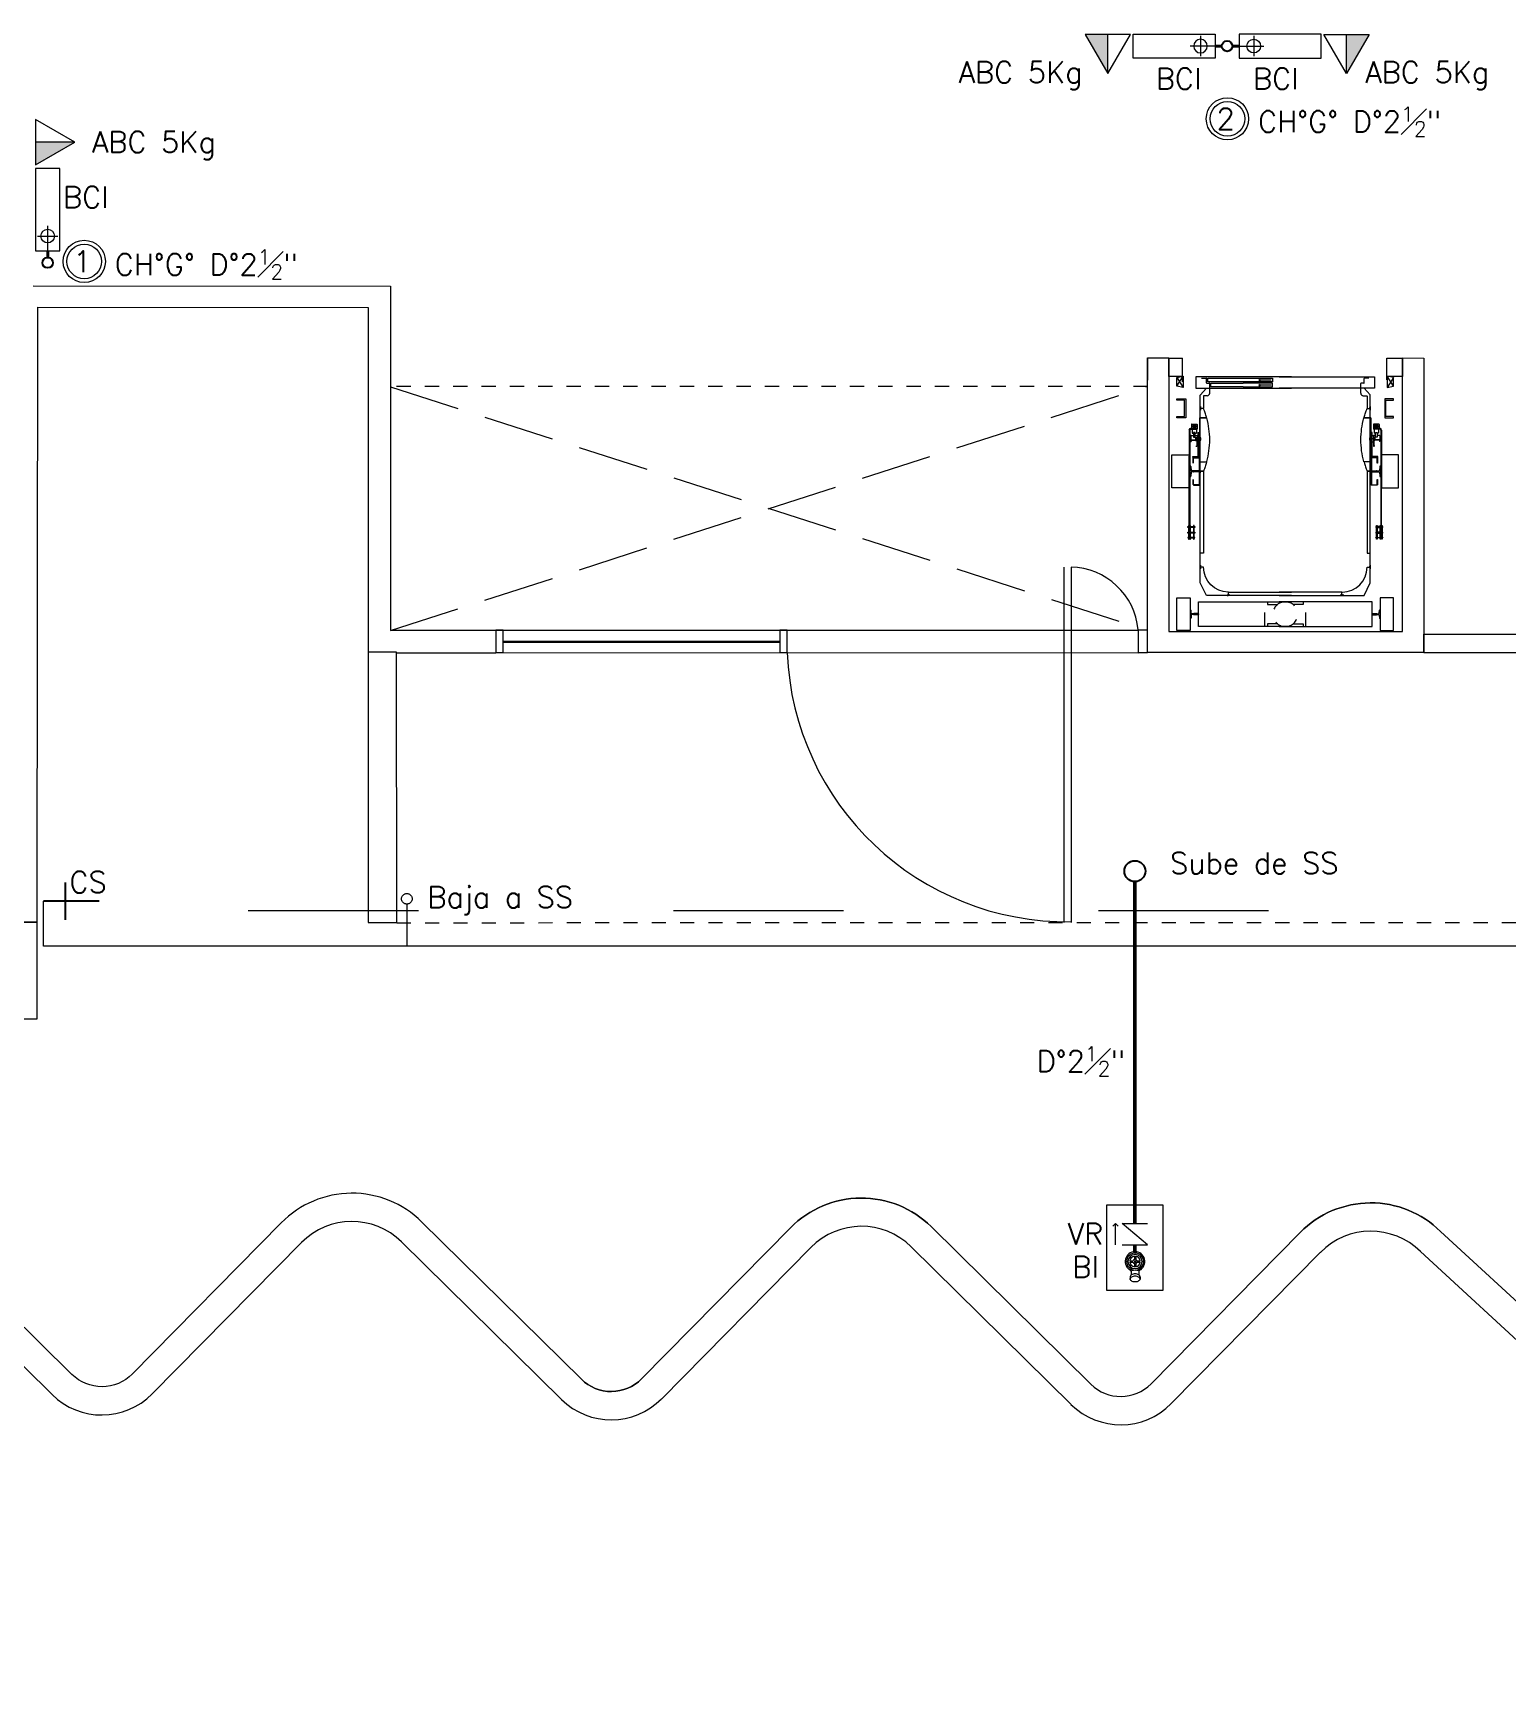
# Model space of a CAD drawing. Header units: millimetres. Extents: x 917 to 1168, y -421 to -23.
# Drawn here: x 1066.75 to 1077.15, y -366.04 to -354.37 of the extents above; entities that cross this region are included whole.
import ezdxf
from ezdxf.enums import TextEntityAlignment as Align

# ---------------------------------------------------------------- set-up
doc = ezdxf.new("R2010")
doc.units = ezdxf.units.MM
doc.header["$LTSCALE"] = 0.1
for name, pattern in [('ACAD_ISO02W100', [15, 12, -3]), ('ACAD_ISO03W100', [30, 12, -18]), ('CENTER', [2.25, 1, -0.1, 0.05, -0.1, 1]), ('CONTINUA', [0]), ('DASHED', [0.7, 0.5, -0.2]), ('HIDDEN', [0.375, 0.25, -0.125]), ('HIDDEN2', [0.1875, 0.125, -0.0625])]:
    doc.linetypes.add(name, pattern=pattern)
doc.layers.get('0').update_dxf_attribs({"lineweight": 5})
for name, color, linetype, lineweight in [('00-Agua Fria', 5, 'ACAD_ISO02W100', 20), ('00_Incendio_Bocas Incendio', 1, 'Continuous', 30), ('00_Incendio_Cañeria', 1, 'Continuous', 30), ('00_Incendio_Matafuego', 1, 'Continuous', 20), ('00_Incendio_Montantes', 1, 'Continuous', 30), ('00_Incendio_Numeracion Montantes', 1, 'Continuous', 30), ('00_Incendio_Textos', 7, 'Continuous', 13), ('A-WALL', 7, 'Continuous', 5), ('Agua Fria Directa - Texto', 7, 'Continuous', 18), ('CORDON H NUEVO', 251, 'Continuous', 5), ('Incendio - Texto', 11, 'Continuous', 18), ('S-COLS', 7, 'Continuous', 5)]:
    doc.layers.add(name, color=color, linetype=linetype, lineweight=lineweight)
doc.layers.add('00-Ventilacion', color=3, linetype='Continuous')
doc.layers.add('Textos', color=7, linetype='Continuous')
doc.styles.add('Instal Sanit', font='techb___.ttf', dxfattribs={"height": 0.15})
doc.styles.add('Romans', font='romans.shx')
doc.styles.get("Standard").update_dxf_attribs({"font": 'arial.ttf'})

# ---------------------------------------------------------------- blocks, each defined once
blk = doc.blocks.new('T8 - T1-2752867-1-TORRE-ARQ-PB')
at = {"layer": 'S-COLS', "color": 8}
for p, q in [((21.677, 57.629), (21.642, 57.484)), ((23.698, 57.137), (21.677, 57.629)), ((21.642, 57.484), (23.517, 57.027)), ((23.236, 55.242), (23.698, 57.137)), ((23.517, 57.027), (23.126, 55.424)), ((21.251, 55.881), (21.216, 55.735)), ((23.126, 55.424), (21.251, 55.881)), ((21.216, 55.735), (23.236, 55.242))]:
    blk.add_line(p, q, dxfattribs=at)
blk = doc.blocks.new('g')
blk.add_lwpolyline([(0.6, 0.2), (0.1, 0.2, -0.198945), (0, 0.3, -0.198878), (-0.1, 0.4), (-0.1, 1.2, 0.414208), (-0.3, 1.5, 0.414219), (-0.5, 1.2, -0.000005), (-0.5, -1.3, 0.000002), (-0.5, -1.3, 0.999999), (-0.1, -1.3), (-0.1, -0.4, -0.198907), (0, -0.3, -0.198919), (0.1, -0.2), (0.6, -0.2)], format="xyb")
blk = doc.blocks.new('T1-PB-2020')
at = {"color": 8, "lineweight": 5}
for p, q in [((4099.562, 1256.743), (4102.083, 1256.741)), ((4102.083, 1256.741), (4102.084, 1254.309)), ((4099.592, 1256.593), (4099.588, 1252.252)), ((4099.592, 1256.593), (4101.926, 1256.591)), ((4101.926, 1256.591), (4101.927, 1254.062)), ((4107.426, 1256.233), (4107.426, 1256.076)), ((4107.576, 1256.233), (4107.674, 1256.233)), ((4107.576, 1256.103), (4107.576, 1256.233)), ((4107.674, 1256.065), (4107.674, 1256.233)), ((4109.114, 1256.233), (4109.226, 1256.233)), ((4109.114, 1256.08), (4109.114, 1256.233)), ((4109.226, 1256.233), (4109.226, 1256.103)), ((4107.674, 1256.103), (4107.576, 1256.103)), ((4109.226, 1256.103), (4109.114, 1256.103)), ((4102.828, 1254.313), (4107.359, 1254.313)), ((4107.426, 1254.311), (4107.359, 1254.311)), ((4109.376, 1254.283), (4111.058, 1254.283)), ((4109.376, 1254.153), (4109.376, 1254.283)), ((4102.828, 1254.154), (4107.359, 1254.153)), ((4107.426, 1254.153), (4107.359, 1254.153)), ((4115.458, 1254.153), (4109.376, 1254.153)), ((4099.588, 1252.252), (4098.435, 1252.251))]:
    blk.add_line(p, q, dxfattribs=at)
at = {"color": 8, "linetype": 'HIDDEN'}
for p, q in [((4107.634, 1256.034), (4107.678, 1256.105)), ((4107.634, 1256.096), (4107.678, 1256.025)), ((4109.163, 1256.034), (4109.118, 1256.105)), ((4109.163, 1256.096), (4109.118, 1256.025))]:
    blk.add_line(p, q, dxfattribs=at)
at = {"color": 8, "linetype": 'Continuous'}
for p, q in [((4108.443, 1256.1), (4107.767, 1256.1)), ((4107.767, 1256.1), (4107.767, 1256.02)), ((4107.852, 1256.092), (4108.309, 1256.092)), ((4107.852, 1256.065), (4107.852, 1256.092)), ((4108.211, 1256.078), (4108.22, 1256.084)), ((4108.298, 1256.078), (4108.211, 1256.078)), ((4108.211, 1256.078), (4108.221, 1256.072)), ((4108.309, 1256.092), (4108.309, 1256.065)), ((4108.354, 1256.1), (4109.029, 1256.1)), ((4109.029, 1256.1), (4109.029, 1256.02)), ((4107.767, 1256.02), (4108.443, 1256.02)), ((4107.798, 1255.972), (4107.843, 1256.02)), ((4107.798, 1254.647), (4107.798, 1255.972)), ((4107.847, 1255.967), (4107.823, 1255.967)), ((4107.843, 1256.02), (4108.443, 1256.02)), ((4108.309, 1256.065), (4107.852, 1256.065)), ((4107.872, 1256.029), (4107.872, 1256.056)), ((4107.872, 1256.056), (4108.101, 1256.056)), ((4108.101, 1256.029), (4107.872, 1256.029)), ((4108.309, 1256.056), (4108.101, 1256.056)), ((4108.101, 1256.029), (4108.309, 1256.029)), ((4108.211, 1256.042), (4108.22, 1256.048)), ((4108.298, 1256.042), (4108.211, 1256.042)), ((4108.211, 1256.042), (4108.221, 1256.035)), ((4108.309, 1256.029), (4108.309, 1256.056)), ((4109.029, 1256.02), (4108.354, 1256.02)), ((4108.954, 1256.02), (4108.354, 1256.02)), ((4108.949, 1255.967), (4108.973, 1255.967)), ((4108.998, 1255.973), (4108.954, 1256.02)), ((4108.998, 1254.647), (4108.998, 1255.973)), ((4107.719, 1255.725), (4107.719, 1255.354)), ((4107.724, 1255.725), (4107.724, 1255.354)), ((4107.73, 1255.737), (4107.776, 1255.737)), ((4107.73, 1255.731), (4107.776, 1255.731)), ((4107.736, 1255.765), (4107.736, 1255.739)), ((4107.736, 1255.752), (4107.737, 1255.752)), ((4107.737, 1255.765), (4107.737, 1255.739)), ((4107.737, 1255.739), (4107.739, 1255.738)), ((4107.739, 1255.767), (4107.773, 1255.767)), ((4107.739, 1255.766), (4107.773, 1255.766)), ((4107.739, 1255.738), (4107.773, 1255.738)), ((4107.739, 1255.738), (4107.773, 1255.738)), ((4107.74, 1255.731), (4107.74, 1255.702)), ((4107.746, 1255.756), (4107.75, 1255.756)), ((4107.746, 1255.756), (4107.746, 1255.748)), ((4107.746, 1255.748), (4107.75, 1255.748)), ((4107.75, 1255.758), (4107.75, 1255.756)), ((4107.75, 1255.758), (4107.762, 1255.758)), ((4107.75, 1255.748), (4107.75, 1255.746)), ((4107.75, 1255.746), (4107.762, 1255.746)), ((4107.762, 1255.758), (4107.762, 1255.756)), ((4107.762, 1255.756), (4107.766, 1255.756)), ((4107.762, 1255.748), (4107.762, 1255.746)), ((4107.762, 1255.748), (4107.766, 1255.748)), ((4107.766, 1255.756), (4107.766, 1255.748)), ((4107.772, 1255.731), (4107.772, 1255.702)), ((4107.775, 1255.739), (4107.773, 1255.738)), ((4107.775, 1255.765), (4107.775, 1255.739)), ((4107.775, 1255.752), (4107.776, 1255.752)), ((4107.776, 1255.765), (4107.776, 1255.739)), ((4107.776, 1255.737), (4107.776, 1255.731)), ((4109.021, 1255.765), (4109.021, 1255.739)), ((4109.022, 1255.752), (4109.021, 1255.752)), ((4109.067, 1255.737), (4109.021, 1255.737)), ((4109.021, 1255.737), (4109.021, 1255.731)), ((4109.067, 1255.731), (4109.021, 1255.731)), ((4109.022, 1255.765), (4109.022, 1255.739)), ((4109.022, 1255.739), (4109.023, 1255.738)), ((4109.058, 1255.767), (4109.023, 1255.767)), ((4109.058, 1255.766), (4109.023, 1255.766)), ((4109.058, 1255.738), (4109.023, 1255.738)), ((4109.058, 1255.738), (4109.023, 1255.738)), ((4109.025, 1255.731), (4109.025, 1255.702)), ((4109.03, 1255.756), (4109.03, 1255.748)), ((4109.034, 1255.756), (4109.03, 1255.756)), ((4109.034, 1255.748), (4109.03, 1255.748)), ((4109.034, 1255.758), (4109.034, 1255.756)), ((4109.047, 1255.758), (4109.034, 1255.758)), ((4109.034, 1255.748), (4109.034, 1255.746)), ((4109.047, 1255.746), (4109.034, 1255.746)), ((4109.047, 1255.758), (4109.047, 1255.756)), ((4109.051, 1255.756), (4109.047, 1255.756)), ((4109.047, 1255.748), (4109.047, 1255.746)), ((4109.051, 1255.748), (4109.047, 1255.748)), ((4109.051, 1255.756), (4109.051, 1255.748)), ((4109.056, 1255.731), (4109.056, 1255.702)), ((4109.059, 1255.739), (4109.058, 1255.738)), ((4109.059, 1255.765), (4109.059, 1255.739)), ((4109.06, 1255.752), (4109.059, 1255.752)), ((4109.06, 1255.765), (4109.06, 1255.739)), ((4109.072, 1255.725), (4109.072, 1255.354)), ((4109.078, 1255.725), (4109.078, 1255.354)), ((4107.731, 1255.684), (4107.731, 1255.645)), ((4107.731, 1255.645), (4107.733, 1255.645)), ((4107.733, 1255.653), (4107.733, 1255.645)), ((4107.734, 1255.687), (4107.75, 1255.687)), ((4107.734, 1255.656), (4107.773, 1255.656)), ((4107.734, 1255.654), (4107.773, 1255.654)), ((4107.74, 1255.702), (4107.75, 1255.702)), ((4107.75, 1255.708), (4107.75, 1255.675)), ((4107.762, 1255.708), (4107.75, 1255.708)), ((4107.75, 1255.675), (4107.762, 1255.675)), ((4107.762, 1255.675), (4107.762, 1255.708)), ((4107.762, 1255.702), (4107.772, 1255.702)), ((4107.762, 1255.687), (4107.773, 1255.687)), ((4107.765, 1255.654), (4107.765, 1255.652)), ((4107.765, 1255.652), (4107.772, 1255.652)), ((4107.766, 1255.612), (4107.773, 1255.612)), ((4107.766, 1255.612), (4107.766, 1255.611)), ((4107.766, 1255.611), (4107.773, 1255.611)), ((4107.772, 1255.654), (4107.772, 1255.651)), ((4107.772, 1255.651), (4107.774, 1255.651)), ((4107.774, 1255.653), (4107.774, 1255.614)), ((4107.776, 1255.684), (4107.776, 1255.614)), ((4107.776, 1255.684), (4107.784, 1255.684)), ((4107.776, 1255.639), (4107.784, 1255.639)), ((4107.784, 1255.543), (4107.784, 1255.708)), ((4107.784, 1255.708), (4107.79, 1255.708)), ((4107.79, 1255.708), (4107.79, 1255.542)), ((4107.79, 1255.671), (4107.792, 1255.671)), ((4107.79, 1255.652), (4107.792, 1255.652)), ((4107.792, 1255.652), (4107.792, 1255.671)), ((4107.793, 1255.672), (4107.801, 1255.672)), ((4107.793, 1255.667), (4107.8, 1255.667)), ((4107.793, 1255.656), (4107.801, 1255.656)), ((4107.793, 1255.652), (4107.801, 1255.652)), ((4107.801, 1255.654), (4107.801, 1255.67)), ((4108.995, 1255.654), (4108.995, 1255.67)), ((4109.004, 1255.672), (4108.996, 1255.672)), ((4109.003, 1255.667), (4108.996, 1255.667)), ((4109.004, 1255.656), (4108.996, 1255.656)), ((4109.004, 1255.652), (4108.996, 1255.652)), ((4109.006, 1255.671), (4109.004, 1255.671)), ((4109.004, 1255.652), (4109.004, 1255.671)), ((4109.006, 1255.652), (4109.004, 1255.652)), ((4109.012, 1255.708), (4109.006, 1255.708)), ((4109.006, 1255.708), (4109.006, 1255.542)), ((4109.012, 1255.543), (4109.012, 1255.708)), ((4109.021, 1255.684), (4109.012, 1255.684)), ((4109.021, 1255.639), (4109.012, 1255.639)), ((4109.021, 1255.684), (4109.021, 1255.614)), ((4109.022, 1255.653), (4109.022, 1255.614)), ((4109.024, 1255.651), (4109.022, 1255.651)), ((4109.035, 1255.687), (4109.023, 1255.687)), ((4109.063, 1255.656), (4109.023, 1255.656)), ((4109.063, 1255.654), (4109.023, 1255.654)), ((4109.03, 1255.612), (4109.023, 1255.612)), ((4109.03, 1255.611), (4109.023, 1255.611)), ((4109.024, 1255.654), (4109.024, 1255.651)), ((4109.031, 1255.652), (4109.024, 1255.652)), ((4109.035, 1255.702), (4109.025, 1255.702)), ((4109.03, 1255.612), (4109.03, 1255.611)), ((4109.031, 1255.654), (4109.031, 1255.652)), ((4109.035, 1255.675), (4109.035, 1255.708)), ((4109.035, 1255.708), (4109.046, 1255.708)), ((4109.046, 1255.675), (4109.035, 1255.675)), ((4109.046, 1255.708), (4109.046, 1255.675)), ((4109.056, 1255.702), (4109.046, 1255.702)), ((4109.063, 1255.687), (4109.046, 1255.687)), ((4109.064, 1255.653), (4109.064, 1255.645)), ((4109.065, 1255.645), (4109.064, 1255.645)), ((4109.065, 1255.684), (4109.065, 1255.645)), ((4107.598, 1255.549), (4107.719, 1255.549)), ((4107.598, 1255.318), (4107.598, 1255.549)), ((4107.719, 1255.549), (4107.719, 1255.318)), ((4107.746, 1255.537), (4107.779, 1255.537)), ((4107.746, 1255.532), (4107.746, 1255.537)), ((4107.779, 1255.532), (4107.746, 1255.532)), ((4109.017, 1255.532), (4109.051, 1255.532)), ((4109.051, 1255.537), (4109.018, 1255.537)), ((4109.051, 1255.532), (4109.051, 1255.537)), ((4109.198, 1255.549), (4109.078, 1255.549)), ((4109.078, 1255.549), (4109.078, 1255.318)), ((4109.198, 1255.318), (4109.198, 1255.549)), ((4107.798, 1255.434), (4107.821, 1255.434)), ((4107.821, 1255.434), (4107.821, 1254.856)), ((4108.998, 1255.434), (4108.976, 1255.434)), ((4108.976, 1255.434), (4108.976, 1254.856)), ((4107.719, 1255.318), (4107.598, 1255.318)), ((4107.719, 1255.354), (4107.724, 1255.354)), ((4109.078, 1255.354), (4109.072, 1255.354)), ((4109.078, 1255.318), (4109.198, 1255.318)), ((4107.821, 1254.856), (4107.798, 1254.856)), ((4108.976, 1254.856), (4108.998, 1254.856)), ((4107.843, 1254.558), (4107.798, 1254.647)), ((4108.443, 1254.558), (4107.843, 1254.558)), ((4107.998, 1254.558), (4107.998, 1254.58)), ((4107.998, 1254.58), (4108.443, 1254.58)), ((4108.798, 1254.58), (4108.354, 1254.58)), ((4108.354, 1254.558), (4108.954, 1254.558)), ((4108.798, 1254.558), (4108.798, 1254.58)), ((4108.954, 1254.558), (4108.998, 1254.647)), ((4107.634, 1254.309), (4107.634, 1254.54)), ((4107.634, 1254.54), (4107.727, 1254.54)), ((4107.727, 1254.54), (4107.727, 1254.309)), ((4107.785, 1254.337), (4107.785, 1254.513)), ((4107.785, 1254.513), (4108.443, 1254.512)), ((4109.012, 1254.513), (4108.354, 1254.512)), ((4109.012, 1254.337), (4109.012, 1254.513)), ((4109.163, 1254.54), (4109.069, 1254.54)), ((4109.069, 1254.54), (4109.069, 1254.309)), ((4109.163, 1254.309), (4109.163, 1254.54)), ((4108.443, 1254.337), (4107.785, 1254.337)), ((4108.354, 1254.337), (4109.012, 1254.337)), ((4107.727, 1254.309), (4107.634, 1254.309)), ((4109.069, 1254.309), (4109.163, 1254.309))]:
    blk.add_line(p, q, dxfattribs=at)
at = {"color": 8}
for p, q in [((4107.807, 1256.092), (4107.84, 1256.092)), ((4107.843, 1256.057), (4107.843, 1256.089)), ((4108.954, 1256.057), (4108.954, 1256.089)), ((4108.989, 1256.092), (4108.957, 1256.092)), ((4107.844, 1256.056), (4107.862, 1256.056)), ((4107.865, 1255.985), (4107.865, 1256.053)), ((4108.932, 1255.985), (4108.932, 1256.053)), ((4108.953, 1256.056), (4108.934, 1256.056)), ((4107.634, 1255.945), (4107.696, 1255.945)), ((4107.634, 1255.936), (4107.634, 1255.945)), ((4107.687, 1255.936), (4107.634, 1255.936)), ((4107.687, 1255.82), (4107.687, 1255.936)), ((4107.696, 1255.945), (4107.696, 1255.812)), ((4109.163, 1255.945), (4109.101, 1255.945)), ((4109.101, 1255.945), (4109.101, 1255.812)), ((4109.109, 1255.82), (4109.109, 1255.936)), ((4109.109, 1255.936), (4109.163, 1255.936)), ((4109.163, 1255.936), (4109.163, 1255.945)), ((4107.634, 1255.812), (4107.634, 1255.82)), ((4107.634, 1255.82), (4107.687, 1255.82)), ((4107.696, 1255.812), (4107.634, 1255.812)), ((4109.101, 1255.812), (4109.163, 1255.812)), ((4109.163, 1255.82), (4109.109, 1255.82)), ((4109.163, 1255.812), (4109.163, 1255.82)), ((4107.724, 1255.397), (4107.724, 1255.47)), ((4107.724, 1255.47), (4107.729, 1255.47)), ((4107.724, 1255.397), (4107.729, 1255.397)), ((4107.732, 1255.468), (4107.734, 1255.44)), ((4107.734, 1255.428), (4107.732, 1255.4)), ((4107.751, 1255.437), (4107.737, 1255.437)), ((4107.751, 1255.43), (4107.737, 1255.43)), ((4107.751, 1255.437), (4107.754, 1255.438)), ((4107.751, 1255.437), (4107.754, 1255.438)), ((4107.751, 1255.43), (4107.754, 1255.43)), ((4107.751, 1255.43), (4107.754, 1255.43)), ((4107.784, 1255.438), (4107.754, 1255.438)), ((4107.784, 1255.43), (4107.754, 1255.43)), ((4107.785, 1255.437), (4107.784, 1255.438)), ((4107.785, 1255.431), (4107.784, 1255.43)), ((4107.785, 1255.437), (4107.785, 1255.431)), ((4109.012, 1255.437), (4109.013, 1255.438)), ((4109.012, 1255.437), (4109.012, 1255.431)), ((4109.012, 1255.431), (4109.013, 1255.43)), ((4109.013, 1255.438), (4109.043, 1255.438)), ((4109.013, 1255.43), (4109.043, 1255.43)), ((4109.045, 1255.437), (4109.043, 1255.438)), ((4109.045, 1255.437), (4109.043, 1255.438)), ((4109.045, 1255.43), (4109.043, 1255.43)), ((4109.045, 1255.43), (4109.043, 1255.43)), ((4109.045, 1255.437), (4109.06, 1255.437)), ((4109.045, 1255.43), (4109.06, 1255.43)), ((4109.065, 1255.468), (4109.062, 1255.44)), ((4109.062, 1255.428), (4109.065, 1255.4)), ((4109.072, 1255.47), (4109.068, 1255.47)), ((4109.072, 1255.397), (4109.068, 1255.397)), ((4109.072, 1255.397), (4109.072, 1255.47)), ((4106.836, 1254.758), (4106.836, 1252.248)), ((4106.886, 1254.758), (4106.886, 1252.248)), ((4107.727, 1254.456), (4107.727, 1254.394)), ((4107.73, 1254.456), (4107.727, 1254.456)), ((4107.735, 1254.431), (4107.733, 1254.453)), ((4109.061, 1254.431), (4109.064, 1254.453)), ((4109.067, 1254.456), (4109.069, 1254.456)), ((4109.069, 1254.456), (4109.069, 1254.394)), ((4107.73, 1254.394), (4107.727, 1254.394)), ((4107.735, 1254.419), (4107.733, 1254.396)), ((4107.751, 1254.428), (4107.738, 1254.428)), ((4107.751, 1254.422), (4107.738, 1254.422)), ((4107.751, 1254.428), (4107.754, 1254.429)), ((4107.751, 1254.422), (4107.754, 1254.421)), ((4107.784, 1254.429), (4107.754, 1254.429)), ((4107.784, 1254.421), (4107.754, 1254.421)), ((4107.785, 1254.428), (4107.784, 1254.429)), ((4107.785, 1254.422), (4107.784, 1254.421)), ((4107.785, 1254.428), (4107.785, 1254.422)), ((4109.012, 1254.428), (4109.013, 1254.429)), ((4109.012, 1254.428), (4109.012, 1254.422)), ((4109.012, 1254.422), (4109.013, 1254.421)), ((4109.013, 1254.429), (4109.043, 1254.429)), ((4109.013, 1254.421), (4109.043, 1254.421)), ((4109.045, 1254.428), (4109.043, 1254.429)), ((4109.045, 1254.422), (4109.043, 1254.421)), ((4109.045, 1254.428), (4109.059, 1254.428)), ((4109.045, 1254.422), (4109.059, 1254.422)), ((4109.061, 1254.419), (4109.064, 1254.396)), ((4109.067, 1254.394), (4109.069, 1254.394)), ((4102.828, 1254.309), (4102.828, 1254.152)), ((4107.359, 1254.311), (4107.359, 1254.153))]:
    blk.add_line(p, q, dxfattribs=at)
at = {"color": 8, "linetype": 'CENTER'}
for p, q in [((4107.739, 1255.752), (4107.773, 1255.752)), ((4109.058, 1255.752), (4109.023, 1255.752)), ((4107.763, 1255.662), (4107.805, 1255.662)), ((4109.033, 1255.662), (4108.992, 1255.662))]:
    blk.add_line(p, q, dxfattribs=at)
at = {"color": 8, "linetype": 'DASHED'}
for p, q in [((4107.765, 1255.672), (4107.772, 1255.672)), ((4107.765, 1255.672), (4107.765, 1255.656)), ((4107.765, 1255.667), (4107.772, 1255.667)), ((4107.765, 1255.656), (4107.772, 1255.656)), ((4107.772, 1255.672), (4107.772, 1255.656)), ((4107.772, 1255.672), (4107.776, 1255.672)), ((4107.774, 1255.653), (4107.774, 1255.653)), ((4109.024, 1255.672), (4109.021, 1255.672)), ((4109.022, 1255.653), (4109.022, 1255.653)), ((4109.031, 1255.672), (4109.024, 1255.672)), ((4109.024, 1255.672), (4109.024, 1255.656)), ((4109.031, 1255.667), (4109.024, 1255.667)), ((4109.031, 1255.656), (4109.024, 1255.656)), ((4109.031, 1255.672), (4109.031, 1255.656)), ((4102.127, 1252.247), (4114.337, 1252.251))]:
    blk.add_line(p, q, dxfattribs=at)
at = {"color": 8, "linetype": 'HIDDEN2', "ltscale": 0.5}
for p, q in [((4108.253, 1254.338), (4108.253, 1254.512)), ((4108.253, 1254.512), (4108.272, 1254.512)), ((4108.272, 1254.512), (4108.272, 1254.493)), ((4108.272, 1254.493), (4108.345, 1254.493)), ((4108.525, 1254.493), (4108.452, 1254.493)), ((4108.544, 1254.512), (4108.525, 1254.512)), ((4108.525, 1254.512), (4108.525, 1254.493)), ((4108.544, 1254.338), (4108.544, 1254.512)), ((4108.272, 1254.338), (4108.253, 1254.338)), ((4108.345, 1254.357), (4108.272, 1254.357)), ((4108.272, 1254.357), (4108.272, 1254.338)), ((4108.452, 1254.357), (4108.525, 1254.357)), ((4108.525, 1254.357), (4108.525, 1254.338)), ((4108.525, 1254.338), (4108.544, 1254.338))]:
    blk.add_line(p, q, dxfattribs=at)
at = {"color": 8}
for points in [[(4107.678, 1256.105), (4107.678, 1256.025), (4107.634, 1256.034), (4107.634, 1256.096)], [(4109.118, 1256.105), (4109.118, 1256.025), (4109.163, 1256.034), (4109.163, 1256.096)], [(4107.755, 1255.052), (4107.751, 1255.052), (4107.751, 1254.954), (4107.755, 1254.954)], [(4109.041, 1255.052), (4109.046, 1255.052), (4109.046, 1254.954), (4109.041, 1254.954)], [(4102.828, 1254.154), (4102.878, 1254.154), (4102.878, 1254.313), (4102.828, 1254.313)], [(4102.878, 1254.234), (4104.832, 1254.234), (4104.832, 1254.224), (4102.878, 1254.224)], [(4104.832, 1254.154), (4104.882, 1254.154), (4104.882, 1254.313), (4104.832, 1254.313)], [(4099.588, 1251.565), (4099.438, 1251.565), (4099.438, 1252.252), (4099.588, 1252.252)]]:
    blk.add_lwpolyline(points, close=True, dxfattribs=at)
at = {"color": 8, "linetype": 'DASHED'}
blk.add_lwpolyline([(4107.426, 1256.033), (4102.083, 1256.031)], dxfattribs=at)
at = {"color": 8, "linetype": 'DASHED', "ltscale": 10}
for points in [[(4102.083, 1256.031), (4107.426, 1254.311)], [(4102.084, 1254.309), (4107.426, 1256.033)]]:
    blk.add_lwpolyline(points, dxfattribs=at)
at = {"color": 8}
for points in [[(4107.823, 1255.967, 0.382405), (4107.821, 1255.965), (4107.821, 1255.881, -0.382405), (4107.818, 1255.878), (4107.801, 1255.878, -0.414213), (4107.798, 1255.881), (4107.798, 1255.889)], [(4108.973, 1255.967, -0.382405), (4108.976, 1255.965), (4108.976, 1255.881, 0.382405), (4108.979, 1255.878), (4108.996, 1255.878, 0.414213), (4108.998, 1255.881), (4108.998, 1255.889)], [(4107.794, 1255.812), (4107.84, 1255.812, 0.498137), (4107.842, 1255.815, 0.014075), (4107.833, 1255.846, 0.014078), (4107.821, 1255.877, 0.303961), (4107.818, 1255.878), (4107.801, 1255.878, 0.414205), (4107.798, 1255.876), (4107.798, 1255.868)], [(4107.801, 1255.878, 0.414213), (4107.798, 1255.876), (4107.798, 1255.868)], [(4109.003, 1255.812), (4108.957, 1255.812, -0.498137), (4108.954, 1255.815, -0.014075), (4108.964, 1255.846, -0.014078), (4108.976, 1255.877, -0.303961), (4108.978, 1255.878), (4108.996, 1255.878, -0.414205), (4108.998, 1255.876), (4108.998, 1255.868)], [(4108.996, 1255.878, -0.414213), (4108.998, 1255.876), (4108.998, 1255.868)], [(4107.816, 1255.812), (4107.797, 1255.812, 0.415832), (4107.794, 1255.809), (4107.794, 1255.503, 0.414217), (4107.797, 1255.5), (4107.816, 1255.5)], [(4107.818, 1255.5), (4107.841, 1255.5, 0.337311), (4107.844, 1255.502, 0.067471), (4107.865, 1255.656, 0.067485), (4107.844, 1255.81, 0.337302), (4107.841, 1255.812), (4107.818, 1255.812)], [(4108.979, 1255.5), (4108.955, 1255.5, -0.337311), (4108.953, 1255.502, -0.067471), (4108.932, 1255.656, -0.067485), (4108.953, 1255.81, -0.337302), (4108.955, 1255.812), (4108.979, 1255.812)], [(4108.981, 1255.812), (4109, 1255.812, -0.415832), (4109.003, 1255.809), (4109.003, 1255.503, -0.414217), (4109, 1255.5), (4108.981, 1255.5)], [(4107.749, 1255.376), (4107.747, 1255.376), (4107.747, 1255.341, 0.414213), (4107.752, 1255.336), (4107.788, 1255.336, 0.414214), (4107.793, 1255.341), (4107.793, 1255.526, 0.414214), (4107.788, 1255.532), (4107.752, 1255.532, 0.414214), (4107.747, 1255.526), (4107.747, 1255.492), (4107.749, 1255.492), (4107.749, 1255.526, -0.41421), (4107.752, 1255.529), (4107.788, 1255.529, -0.414217), (4107.79, 1255.526), (4107.79, 1255.341, -0.414213), (4107.788, 1255.339), (4107.752, 1255.339, -0.414218), (4107.749, 1255.341), (4107.749, 1255.376)], [(4107.794, 1255.5), (4107.84, 1255.5, -0.498137), (4107.842, 1255.497, -0.014075), (4107.833, 1255.466, -0.014078), (4107.821, 1255.435, -0.303961), (4107.818, 1255.434), (4107.801, 1255.434, -0.414205), (4107.798, 1255.436), (4107.798, 1255.444)], [(4109.003, 1255.5), (4108.957, 1255.5, 0.498137), (4108.954, 1255.497, 0.014075), (4108.964, 1255.466, 0.014078), (4108.976, 1255.435, 0.303961), (4108.978, 1255.434), (4108.996, 1255.434, 0.414205), (4108.998, 1255.436), (4108.998, 1255.444)], [(4109.047, 1255.376), (4109.05, 1255.376), (4109.05, 1255.341, -0.414213), (4109.045, 1255.336), (4109.009, 1255.336, -0.414214), (4109.004, 1255.341), (4109.004, 1255.526, -0.414214), (4109.009, 1255.532), (4109.045, 1255.532, -0.414214), (4109.05, 1255.526), (4109.05, 1255.492), (4109.047, 1255.492), (4109.047, 1255.526, 0.41421), (4109.045, 1255.529), (4109.009, 1255.529, 0.414217), (4109.006, 1255.526), (4109.006, 1255.341, 0.414213), (4109.009, 1255.339), (4109.045, 1255.339, 0.414218), (4109.047, 1255.341), (4109.047, 1255.376)], [(4107.801, 1255.434, 0.414205), (4107.798, 1255.431), (4107.798, 1255.423)], [(4108.996, 1255.434, -0.414205), (4108.998, 1255.431), (4108.998, 1255.423)], [(4107.801, 1254.758), (4107.801, 1254.758, -0.414213), (4107.798, 1254.761), (4107.798, 1254.769)], [(4107.988, 1254.558), (4107.996, 1254.558, 0.414214), (4107.998, 1254.561), (4107.998, 1254.578, 0.417709), (4107.996, 1254.58, -0.405583), (4107.821, 1254.756, 0.40989), (4107.818, 1254.758), (4107.801, 1254.758, 0.414213), (4107.798, 1254.756), (4107.798, 1254.748)], [(4108.809, 1254.558), (4108.801, 1254.558, -0.414214), (4108.798, 1254.561), (4108.798, 1254.578, -0.417709), (4108.801, 1254.58, 0.405583), (4108.976, 1254.756, -0.40989), (4108.979, 1254.758), (4108.996, 1254.758, -0.414213), (4108.998, 1254.756), (4108.998, 1254.748)], [(4108.996, 1254.758), (4108.996, 1254.758, 0.414213), (4108.998, 1254.761), (4108.998, 1254.769)], [(4108.009, 1254.558), (4108.001, 1254.558, -0.414214), (4107.998, 1254.561)], [(4108.788, 1254.558), (4108.796, 1254.558, 0.414214), (4108.798, 1254.561)]]:
    blk.add_lwpolyline(points, format="xyb", dxfattribs=at)
for points in [[(4107.72, 1255.052), (4107.715, 1255.052), (4107.715, 1254.954), (4107.72, 1254.954), (4107.72, 1255.54), (4107.724, 1255.54), (4107.724, 1254.954), (4107.729, 1254.954), (4107.729, 1255.052), (4107.724, 1255.052)], [(4109.077, 1255.052), (4109.081, 1255.052), (4109.081, 1254.954), (4109.077, 1254.954), (4109.077, 1255.54), (4109.072, 1255.54), (4109.072, 1254.954), (4109.068, 1254.954), (4109.068, 1255.052), (4109.072, 1255.052)], [(4107.715, 1255.038), (4107.711, 1255.038), (4107.711, 1255.043), (4107.715, 1255.043)], [(4107.72, 1255.043), (4107.724, 1255.043)], [(4107.724, 1255.038), (4107.72, 1255.038)], [(4107.729, 1255.043), (4107.751, 1255.043)], [(4107.751, 1255.038), (4107.729, 1255.038)], [(4107.755, 1255.043), (4107.76, 1255.043), (4107.76, 1255.038)], [(4107.76, 1255.038), (4107.755, 1255.038)], [(4109.041, 1255.043), (4109.037, 1255.043), (4109.037, 1255.038)], [(4109.037, 1255.038), (4109.041, 1255.038)], [(4109.068, 1255.043), (4109.046, 1255.043)], [(4109.046, 1255.038), (4109.068, 1255.038)], [(4109.077, 1255.043), (4109.072, 1255.043)], [(4109.072, 1255.038), (4109.077, 1255.038)], [(4109.081, 1255.038), (4109.086, 1255.038), (4109.086, 1255.043), (4109.081, 1255.043)], [(4107.715, 1254.998), (4107.711, 1254.998), (4107.711, 1255.003), (4107.715, 1255.003)], [(4107.715, 1254.967), (4107.711, 1254.967), (4107.711, 1254.963), (4107.715, 1254.963)], [(4107.72, 1255.003), (4107.724, 1255.003)], [(4107.724, 1254.998), (4107.72, 1254.998)], [(4107.724, 1254.967), (4107.72, 1254.967)], [(4107.72, 1254.963), (4107.724, 1254.963)], [(4107.729, 1255.003), (4107.751, 1255.003)], [(4107.751, 1254.998), (4107.729, 1254.998)], [(4107.751, 1254.967), (4107.729, 1254.967)], [(4107.729, 1254.963), (4107.751, 1254.963)], [(4107.755, 1255.003), (4107.76, 1255.003), (4107.76, 1254.998)], [(4107.76, 1254.998), (4107.755, 1254.998)], [(4107.755, 1254.963), (4107.76, 1254.963), (4107.76, 1254.967)], [(4107.76, 1254.967), (4107.755, 1254.967)], [(4109.041, 1255.003), (4109.037, 1255.003), (4109.037, 1254.998)], [(4109.037, 1254.998), (4109.041, 1254.998)], [(4109.041, 1254.963), (4109.037, 1254.963), (4109.037, 1254.967)], [(4109.037, 1254.967), (4109.041, 1254.967)], [(4109.068, 1255.003), (4109.046, 1255.003)], [(4109.046, 1254.998), (4109.068, 1254.998)], [(4109.046, 1254.967), (4109.068, 1254.967)], [(4109.068, 1254.963), (4109.046, 1254.963)], [(4109.077, 1255.003), (4109.072, 1255.003)], [(4109.072, 1254.998), (4109.077, 1254.998)], [(4109.072, 1254.967), (4109.077, 1254.967)], [(4109.077, 1254.963), (4109.072, 1254.963)], [(4109.081, 1254.998), (4109.086, 1254.998), (4109.086, 1255.003), (4109.081, 1255.003)], [(4109.081, 1254.967), (4109.086, 1254.967), (4109.086, 1254.963), (4109.081, 1254.963)], [(4102.828, 1254.309), (4102.084, 1254.309)], [(4101.927, 1254.062), (4101.927, 1252.248), (4102.127, 1252.248), (4102.126, 1254.158), (4101.927, 1254.158)], [(4102.126, 1254.152), (4102.828, 1254.152)]]:
    blk.add_lwpolyline(points, dxfattribs=at)
for centre, radius, start, end in [((4107.84, 1256.089), 0.00267, 360, 90), ((4108.957, 1256.089), 0.00267, 90, 180), ((4107.844, 1256.057), 0.00133, 180, 270), ((4107.847, 1255.985), 0.0178, 270, 0), ((4107.847, 1255.985), 0.0178, 270, 0), ((4107.862, 1256.053), 0.00267, 360, 90), ((4108.934, 1256.053), 0.00267, 90, 180), ((4108.949, 1255.985), 0.0178, 180, 270), ((4108.949, 1255.985), 0.0178, 180, 270), ((4108.953, 1256.057), 0.00133, 270, 0), ((4107.729, 1255.468), 0.00282, 4.9483, 89.9945), ((4107.729, 1255.4), 0.00282, 270.0055, 355.0517), ((4107.737, 1255.44), 0.00267, 185.4586, 270.0006), ((4107.737, 1255.428), 0.00267, 89.9994, 174.5414), ((4109.06, 1255.44), 0.00267, 269.9994, 354.5414), ((4109.06, 1255.428), 0.00267, 5.4586, 90.0006), ((4109.068, 1255.468), 0.00282, 90.0055, 175.0517), ((4109.068, 1255.4), 0.00282, 184.9483, 269.9945), ((4106.875, 1254.271), 0.487, 4.9998, 88.6869), ((4107.73, 1254.453), 0.00282, 4.9483, 89.9945), ((4109.067, 1254.453), 0.00282, 90.0055, 175.0517), ((4107.73, 1254.397), 0.00282, 270.0055, 355.0517), ((4107.738, 1254.431), 0.00282, 184.9482, 269.9945), ((4107.738, 1254.419), 0.00282, 90.0055, 175.0518), ((4109.059, 1254.431), 0.00282, 270.0055, 355.0518), ((4109.059, 1254.419), 0.00282, 4.9482, 89.9945), ((4109.067, 1254.397), 0.00282, 184.9483, 269.9945), ((4106.858, 1254.23), 1.976, 182.2077, 270.811)]:
    blk.add_arc(centre, radius, start, end, dxfattribs=at)
at = {"color": 8, "linetype": 'Continuous'}
for centre, radius, start, end in [((4107.73, 1255.725), 0.0113, 90, 180), ((4107.73, 1255.725), 0.00564, 90, 180), ((4107.739, 1255.765), 0.0024, 90, 180), ((4107.739, 1255.739), 0.0024, 180, 270), ((4107.739, 1255.765), 0.00133, 90, 180), ((4107.739, 1255.739), 0.00133, 180, 270), ((4107.773, 1255.765), 0.0024, 360, 90), ((4107.773, 1255.765), 0.00133, 360, 90), ((4107.773, 1255.739), 0.00133, 270, 360), ((4107.773, 1255.739), 0.0024, 270, 360), ((4109.023, 1255.765), 0.0024, 90, 180), ((4109.023, 1255.739), 0.0024, 180, 270), ((4109.023, 1255.765), 0.00133, 90, 180), ((4109.023, 1255.739), 0.00133, 180, 270), ((4109.058, 1255.765), 0.0024, 0, 90), ((4109.058, 1255.765), 0.00133, 0, 90), ((4109.058, 1255.739), 0.0024, 270, 0), ((4109.058, 1255.739), 0.00133, 270, 0), ((4109.067, 1255.725), 0.0113, 0, 90), ((4109.067, 1255.725), 0.00564, 0, 90), ((4107.734, 1255.684), 0.00267, 90, 180), ((4107.734, 1255.653), 0.00267, 90, 180), ((4107.734, 1255.653), 0.00133, 90, 180), ((4107.773, 1255.684), 0.00267, 360, 90), ((4107.773, 1255.653), 0.00267, 360, 90), ((4107.773, 1255.653), 0.00133, 360, 90), ((4107.773, 1255.614), 0.00133, 270, 360), ((4107.773, 1255.614), 0.00267, 270, 360), ((4107.797, 1255.67), 0.00444, 154.6142, 214.8398), ((4107.814, 1255.661), 0.0219, 164.422, 192.6632), ((4107.797, 1255.654), 0.00444, 151.8617, 211.8973), ((4107.797, 1255.67), 0.00444, 325.1602, 25.3857), ((4107.779, 1255.661), 0.0219, 347.3368, 15.5781), ((4107.797, 1255.654), 0.00444, 328.1027, 28.1383), ((4109, 1255.67), 0.00444, 154.6143, 214.8398), ((4109.017, 1255.661), 0.0219, 164.4219, 192.6632), ((4109, 1255.654), 0.00444, 151.8617, 211.8973), ((4109, 1255.67), 0.00444, 325.1602, 25.3858), ((4108.982, 1255.661), 0.0219, 347.3368, 15.578), ((4109, 1255.654), 0.00444, 328.1027, 28.1383), ((4109.023, 1255.684), 0.00267, 90, 180), ((4109.023, 1255.653), 0.00267, 90, 180), ((4109.023, 1255.614), 0.00267, 180, 270), ((4109.023, 1255.653), 0.00133, 90, 180), ((4109.023, 1255.614), 0.00133, 180, 270), ((4109.063, 1255.684), 0.00267, 0, 90), ((4109.063, 1255.653), 0.00267, 0, 90), ((4109.063, 1255.653), 0.00133, 0, 90), ((4107.779, 1255.543), 0.00564, 270.0004, 0.0004), ((4107.779, 1255.542), 0.0107, 270, 0), ((4109.017, 1255.542), 0.0107, 180, 270), ((4109.018, 1255.543), 0.00564, 179.9996, 269.9996)]:
    blk.add_arc(centre, radius, start, end, dxfattribs=at)
at = {"color": 8, "linetype": 'HIDDEN2', "ltscale": 0.5}
for start, end in [(90, 270), (270, 90)]:
    blk.add_arc((4108.398, 1254.425), 0.0874, start, end, dxfattribs=at)
at = {"color": 8, "lineweight": 5, "xscale": -0.9999999999999999, "rotation": 76.30154606070612}
blk.add_blockref('T8 - T1-2752867-1-TORRE-ARQ-PB', (4168.55, 1263.647), dxfattribs=at)
at = {"color": 8}
for p, xscale, yscale, zscale, rotation in [((4107.801, 1255.878), -0.00888888756907285, 0.00888888756907285, 0.00888888756907285, 180), ((4108.996, 1255.878), 0.00888888756907285, 0.00888888756907285, 0.00888888756907285, 180), ((4107.801, 1254.758), -0.008888887569060217, 0.008888887569060217, 0.008888887569060217, 180), ((4108.996, 1254.758), 0.008888887569060217, 0.008888887569060217, 0.008888887569060217, 180.0000005641766), ((4107.998, 1254.561), -0.008888887569060217, 0.008888887569060217, 0.008888887569060217, 270.0000005641766), ((4108.798, 1254.561), 0.008888887569060217, 0.008888887569060217, 0.008888887569060217, 90.00000056417662)]:
    blk.add_blockref('g', p, dxfattribs=dict(at, xscale=xscale, yscale=yscale, zscale=zscale, rotation=rotation))
blk = doc.blocks.new('Boca Incendio')
at = {"color": 1, "lineweight": 20}
blk.add_lwpolyline([(-0.58, -0.085), (0, -0.085), (0, 0.085), (-0.58, 0.085)], close=True, dxfattribs=at)
for points in [[(0, 0), (-0.176, 0)], [(-0.104, -0.072), (-0.104, 0.072)]]:
    blk.add_lwpolyline(points, dxfattribs=at)
blk.add_circle((-0.104, 0), 0.048, dxfattribs=at)
blk = doc.blocks.new('boca de impulsion')
at = {"layer": '00_Incendio_Bocas Incendio', "lineweight": 13}
for points in [[(693.741, -362.229, 1), (693.621, -362.229, 1)], [(693.731, -362.229, 1), (693.631, -362.229, 1)]]:
    blk.add_lwpolyline(points, format="xyb", close=True, dxfattribs=at)
for points in [[(693.644, -362.224), (693.667, -362.224)], [(693.644, -362.234), (693.667, -362.234)], [(693.676, -362.192), (693.676, -362.215)], [(693.676, -362.224), (693.676, -362.234)], [(693.676, -362.224), (693.686, -362.224)], [(693.676, -362.234), (693.686, -362.234)], [(693.676, -362.243), (693.676, -362.266)], [(693.686, -362.192), (693.686, -362.215)], [(693.686, -362.224), (693.686, -362.234)], [(693.686, -362.243), (693.686, -362.266)], [(693.695, -362.224), (693.718, -362.224)], [(693.695, -362.234), (693.718, -362.234)]]:
    blk.add_lwpolyline(points, dxfattribs=at)
at = {"layer": '00_Incendio_Bocas Incendio', "lineweight": 15}
for points in [[(693.681, -362.316, 0.058829), (693.667, -362.318, 0.072412), (693.656, -362.322, 0.106631), (693.648, -362.33, 0.156686), (693.646, -362.337, 0.156686)], [(693.681, -362.332, 0.058829), (693.667, -362.334, 0.072412), (693.656, -362.338, 0.106631), (693.648, -362.345, 0.156686), (693.646, -362.352, 0.156686)], [(693.708, -362.339, -0.083136), (693.714, -362.345, -0.156686), (693.716, -362.352, -0.156686), (693.714, -362.359, -0.106631), (693.706, -362.366, -0.072412), (693.695, -362.371, -0.058829), (693.681, -362.372, -0.058829), (693.667, -362.371, -0.072412), (693.656, -362.366, -0.106631), (693.648, -362.359, -0.156686), (693.646, -362.352, -0.156686), (693.648, -362.345, -0.083136), (693.654, -362.339, -0.083136)], [(693.716, -362.337, 0.156686), (693.714, -362.33, 0.106631), (693.706, -362.322, 0.072412), (693.695, -362.318, 0.058829), (693.681, -362.316, 0.058829)], [(693.716, -362.352, 0.156686), (693.714, -362.345, 0.106631), (693.706, -362.338, 0.072412), (693.695, -362.334, 0.058829), (693.681, -362.332, 0.058829)]]:
    blk.add_lwpolyline(points, format="xyb", dxfattribs=at)
for points in [[(693.646, -362.337), (693.646, -362.353)], [(693.716, -362.337), (693.716, -362.353)]]:
    blk.add_lwpolyline(points, dxfattribs=at)
at = {"layer": '00_Incendio_Bocas Incendio', "lineweight": 20}
for points in [[(693.654, -362.3), (693.654, -362.324)], [(693.708, -362.3), (693.708, -362.324)]]:
    blk.add_lwpolyline(points, dxfattribs=at)
for centre, radius, start, end in [((693.681, -362.229), 0.0693, 297.5925, 242.4075), ((693.644, -362.3), 0.01, 0, 62.4075), ((693.718, -362.3), 0.01, 117.5925, 180)]:
    blk.add_arc(centre, radius, start, end, dxfattribs=at)
at = {"layer": '00_Incendio_Bocas Incendio', "lineweight": 13}
for centre, radius, start, end in [((693.681, -362.229), 0.0375, 97.6623, 172.3377), ((693.681, -362.229), 0.0375, 187.6623, 262.3377), ((693.681, -362.229), 0.015, 109.4712, 160.5288), ((693.681, -362.229), 0.015, 199.4712, 250.5288), ((693.681, -362.229), 0.0375, 7.6623, 82.3377), ((693.681, -362.229), 0.015, 19.4712, 70.5288), ((693.681, -362.229), 0.015, 289.4712, 340.5288), ((693.681, -362.229), 0.0375, 277.6623, 352.3377), ((693.681, -362.374), 0.0834, 73.7082, 106.2918)]:
    blk.add_arc(centre, radius, start, end, dxfattribs=at)

msp = doc.modelspace()

# ---------------------------------------------------------------- hatches: boundary and pattern name
at = {"layer": '00_Incendio_Matafuego'}
for points in [[(1074.335, -354.377), (1074.175, -354.377), (1074.335, -354.654)], [(1076.021, -354.377), (1076.181, -354.377), (1076.021, -354.654)], [(1066.769, -355.137), (1066.769, -355.297), (1067.046, -355.137)]]:
    msp.add_hatch(color=256, dxfattribs=at).paths.add_polyline_path(points)

# ---------------------------------------------------------------- linework, layer by layer
at = {"layer": '00-Agua Fria', "color": 5, "lineweight": 25}
msp.add_line((1066.98, -360.627), (1066.98, -360.365), dxfattribs=at)
at = {"layer": '00-Agua Fria', "color": 5, "linetype": 'CONTINUA', "lineweight": 25}
msp.add_line((1067.217, -360.496), (1066.824, -360.496), dxfattribs=at)
at = {"layer": '00-Agua Fria', "linetype": 'CONTINUA'}
for points in [[(1066.824, -360.814), (1066.824, -360.496)], [(1069.389, -360.516), (1069.389, -360.814)], [(1092.188, -360.814), (1066.824, -360.814)]]:
    msp.add_lwpolyline(points, dxfattribs=at)
at = {"layer": '00-Agua Fria', "lineweight": 20}
msp.add_circle((1069.389, -360.479), 0.0375, dxfattribs=at)
at = {"layer": '00_Incendio_Bocas Incendio', "lineweight": 20}
msp.add_lwpolyline([(1074.727, -363.242), (1074.727, -362.642), (1074.327, -362.642), (1074.327, -363.242)], close=True, dxfattribs=at)
for points in [[(1074.39, -362.921), (1074.39, -362.771), (1074.372, -362.79), (1074.39, -362.771), (1074.408, -362.79)], [(1074.437, -362.921), (1074.617, -362.921), (1074.437, -362.771), (1074.617, -362.771)]]:
    msp.add_lwpolyline(points, dxfattribs=at)
at = {"layer": '00_Incendio_Cañeria', "lineweight": 40}
for points in [[(1075.094, -354.46), (1075.141, -354.46)], [(1075.262, -354.46), (1075.215, -354.46)], [(1066.854, -355.952), (1066.854, -355.905)]]:
    msp.add_lwpolyline(points, dxfattribs=at)
at = {"layer": '00_Incendio_Cañeria', "lineweight": 50}
for points in [[(1074.527, -360.358), (1074.527, -362.771)], [(1074.527, -362.971), (1074.527, -362.921)]]:
    msp.add_lwpolyline(points, dxfattribs=at)
at = {"layer": '00_Incendio_Matafuego'}
for points in [[(1074.335, -354.654), (1074.495, -354.377), (1074.175, -354.377)], [(1076.021, -354.654), (1075.861, -354.377), (1076.181, -354.377)], [(1067.046, -355.137), (1066.769, -354.977), (1066.769, -355.297)]]:
    msp.add_lwpolyline(points, close=True, dxfattribs=at)
for points in [[(1074.335, -354.654), (1074.335, -354.377)], [(1076.021, -354.654), (1076.021, -354.377)], [(1067.046, -355.137), (1066.769, -355.137)]]:
    msp.add_lwpolyline(points, dxfattribs=at)
at = {"layer": '00_Incendio_Montantes', "lineweight": 25}
for centre, radius in [((1075.178, -354.46), 0.037), ((1066.854, -355.989), 0.037), ((1074.527, -360.284), 0.074)]:
    msp.add_circle(centre, radius, dxfattribs=at)
at = {"layer": '00_Incendio_Numeracion Montantes', "lineweight": 20}
for centre, radius in [((1075.18, -354.973), 0.149), ((1075.18, -354.973), 0.122), ((1067.112, -355.98), 0.149), ((1067.112, -355.98), 0.122)]:
    msp.add_circle(centre, radius, dxfattribs=at)
at = {"layer": 'A-WALL', "color": 8, "linetype": 'ACAD_ISO03W100', "lineweight": 20}
msp.add_lwpolyline([(984.27, -343.441), (984.27, -360.561), (1091.645, -360.561), (1091.645, -343.441), (984.27, -343.441)], dxfattribs=at)
at = {"layer": 'CORDON H NUEVO', "lineweight": 5}
for p, q in [((1073.088, -362.793), (1074.216, -363.905)), ((1073.088, -362.793), (1074.216, -363.905)), ((1074.641, -363.902), (1075.694, -362.834)), ((1074.641, -363.902), (1075.694, -362.834)), ((1076.684, -362.827), (1080.014, -365.9)), ((1076.684, -362.827), (1080.014, -365.9)), ((1066.885, -363.979), (1065.757, -362.867)), ((1068.645, -362.906), (1067.592, -363.974)), ((1070.48, -364.013), (1069.352, -362.901)), ((1071.188, -364.008), (1072.241, -362.94)), ((1072.948, -362.935), (1074.076, -364.048)), ((1074.783, -364.043), (1075.836, -362.974)), ((1076.543, -362.969), (1079.874, -366.043))]:
    msp.add_line(p, q, dxfattribs=at)
msp.add_lwpolyline([(1069.493, -362.759), (1070.621, -363.871, 0.414214), (1071.045, -363.868), (1072.098, -362.8, -0.414214), (1073.088, -362.793, 0.414214), (1072.098, -362.8), (1071.045, -363.868, -0.414214), (1070.621, -363.871), (1069.493, -362.759, 0.414214), (1068.503, -362.766), (1067.45, -363.834, -0.414214), (1067.025, -363.837), (1065.897, -362.725, 0.414214)], format="xyb", dxfattribs=at)
msp.add_lwpolyline([(1076.684, -362.827, 0.414214), (1075.694, -362.834, -0.414214)], format="xyb", close=True, dxfattribs=at)
for centre, radius, start, end in [((1069.001, -363.257), 0.5, 45.4052, 135.4052), ((1072.597, -363.291), 0.5, 45.4052, 135.4052), ((1076.192, -363.326), 0.5, 45.4052, 135.4052), ((1067.236, -363.623), 0.5, 225.4052, 315.4052), ((1070.831, -363.657), 0.5, 225.4052, 315.4052), ((1074.427, -363.692), 0.3, 225.4052, 315.4052), ((1074.427, -363.692), 0.3, 225.4052, 315.4052), ((1074.427, -363.692), 0.5, 225.4052, 315.4052)]:
    msp.add_arc(centre, radius, start, end, dxfattribs=at)

# ---------------------------------------------------------------- block references
at = {"color": 2}
msp.add_blockref('T1-PB-2020', (-3032.81, -1612.895), dxfattribs=at)
at = {"layer": '00-Ventilacion', "color": 6, "lineweight": 5}
msp.add_blockref('boca de impulsion', (380.847, -0.811), dxfattribs=at)
at = {"layer": '00_Incendio_Bocas Incendio', "xscale": -1, "rotation": 180}
msp.add_blockref('Boca Incendio', (1075.094, -354.46), dxfattribs=at)
at = {"layer": '00_Incendio_Bocas Incendio'}
for p, rotation in [((1075.262, -354.46), 180), ((1066.854, -355.905), 270)]:
    msp.add_blockref('Boca Incendio', p, dxfattribs=dict(at, rotation=rotation))

# ---------------------------------------------------------------- texts
at = {"layer": '00_Incendio_Textos', "color": 7, "char_height": 0.15, "width": 1.47222, "attachment_point": 2, "style": 'Instal Sanit'}
for insert in [(1073.645, -354.569), (1076.515, -354.569), (1067.528, -355.062)]:
    msp.add_mtext('\\pi-0.45,l0.6,t0.6;{\\Fromans|c0;ABC 5Kg}', dxfattribs=dict(at, insert=insert))
at = {"layer": '00_Incendio_Textos', "char_height": 0.15, "attachment_point": 8, "style": 'Romans'}
for insert in [(1074.835, -354.765), (1075.521, -354.765), (1067.123, -355.601)]:
    msp.add_mtext_dynamic_manual_height_columns('BCI', width=0.92514, gutter_width=0.75, heights=[0], dxfattribs=dict(at, insert=insert))
at = {"layer": '00_Incendio_Textos', "lineweight": 18, "char_height": 0.15, "attachment_point": 3}
for s, width, insert in [('\\A1;{\\Fromans|c0;CH°G° D°2\\H0.7x;\\S1#2;\\H1.42857x;"}', 1.33303, (1076.688, -354.888)), ('\\A1;{\\Fromans|c0;CH°G° D°2\\H0.7x;\\S1#2;\\H1.42857x;"}', 1.33303, (1068.619, -355.896)), ('\\A1;{\\Fromans|c0;D°2\\H0.7x;\\S1#2;\\H1.42857x;"}', 0.9745, (1074.457, -361.521))]:
    msp.add_mtext_dynamic_manual_height_columns(s, width=width, gutter_width=12.5, heights=[0], dxfattribs=dict(at, insert=insert))
at = {"layer": '00_Incendio_Textos', "color": 7, "style": 'Romans', "flags": 8}
for tag, p in [('2', (1075.168, -354.973)), ('1', (1067.099, -355.98))]:
    msp.add_attdef(tag, text='1', height=0.15, dxfattribs=at).set_placement(p, align=Align.MIDDLE_CENTER)
at = {"layer": 'Agua Fria Directa - Texto', "style": 'Romans'}
for s, p in [('CS', (1067.007, -360.286)), ('Baja a SS', (1069.533, -360.392))]:
    msp.add_text(s, height=0.15, rotation=360, dxfattribs=at).set_placement(p, align=Align.TOP_LEFT)
at = {"layer": 'Incendio - Texto', "color": 7, "style": 'Romans'}
for s, p in [('VR', (1074.178, -362.845)), ('BI', (1074.178, -363.078))]:
    msp.add_text(s, height=0.15, dxfattribs=at).set_placement(p, align=Align.MIDDLE_CENTER)
at = {"layer": 'Textos', "color": 7, "insert": (1075.294, -360.152), "char_height": 0.15, "width": 2.19644, "attachment_point": 2, "style": 'Instal Sanit'}
msp.add_mtext('\\pi-0.45,l0.6,t0.6;{\\Fromans|c0;Sube de SS}', dxfattribs=at)

doc.saveas('drawing.dxf')
